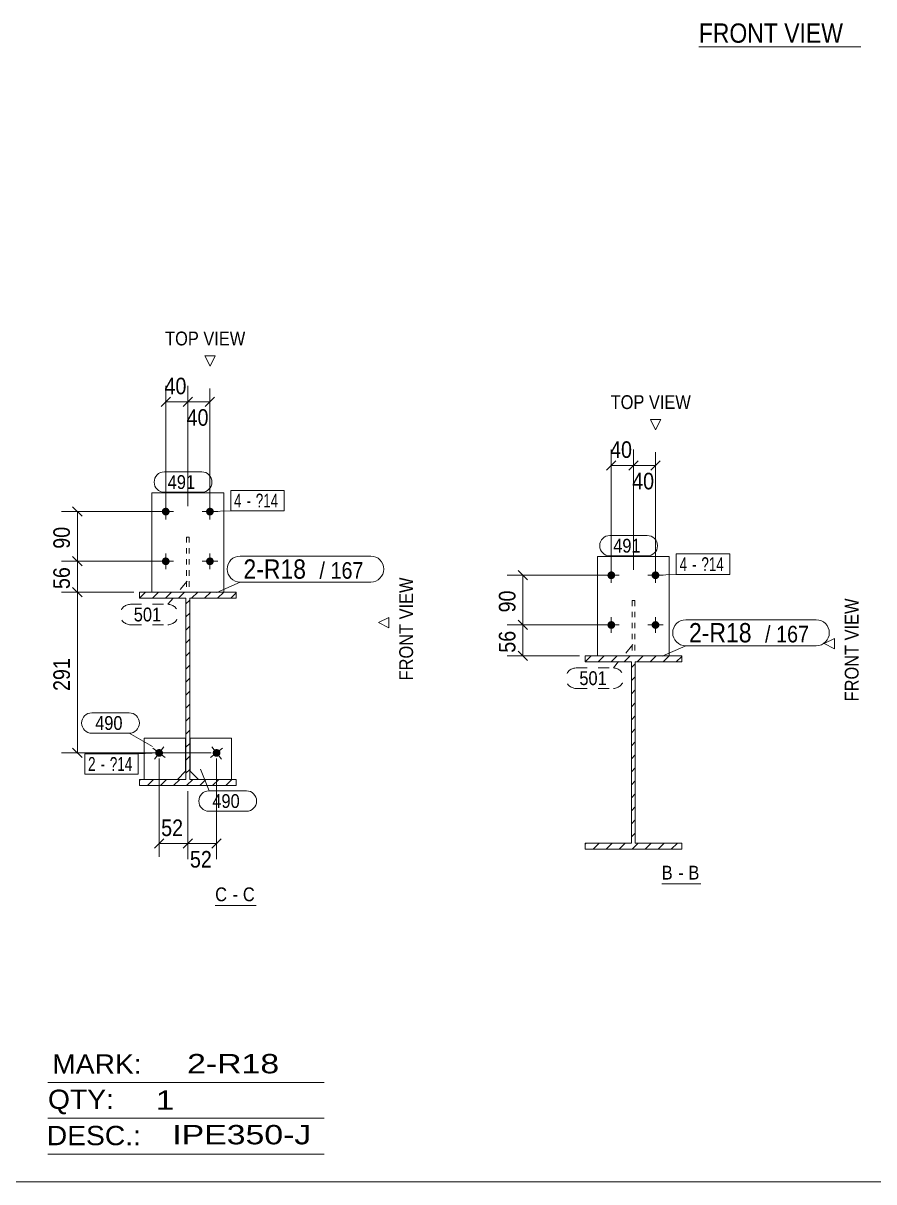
# Model space of a CAD drawing. Header units: millimetres. Extents: x 2 to 825, y 1 to 579.
# Drawn here: x 213 to 367, y 5 to 214.8 of the extents above; entities that cross this region are included whole.
import ezdxf

# ---------------------------------------------------------------- set-up
doc = ezdxf.new("R2010")
doc.units = ezdxf.units.MM
for name, pattern in [('XKITLINE00', [0]), ('XKITLINE01', [4, 1, -1, 1, -1]), ('XKITLINE02', [4, 2, -2])]:
    doc.linetypes.add(name, pattern=pattern)
for name, color, linetype, lineweight in [('Bolt', 3, 'Continuous', 0), ('BoltMark', 7, 'Continuous', 0), ('Dimensions', 7, 'Continuous', 0), ('DrawingSheet', 5, 'Continuous', 0), ('OtherObjectType', 7, 'Continuous', 0), ('Part', 2, 'Continuous', 0), ('PartMark', 7, 'Continuous', 0)]:
    doc.layers.add(name, color=color, linetype=linetype, lineweight=lineweight)
doc.styles.add('ARIAL', font='ARIAL.TTF')
doc.styles.add('ARIAL_NARROW', font='ARIALN.TTF')

# ---------------------------------------------------------------- blocks, each defined once
blk = doc.blocks.new('*A3')
at = {"layer": 'Part', "color": 7, "linetype": 'XKITLINE00', "lineweight": 0}
for p, q in [((314.71, 99.14), (315.81, 100.24)), ((314.71, 99.14), (314.71, 99.14)), ((317.07, 99.14), (318.17, 100.24)), ((319.43, 99.14), (320.53, 100.24)), ((321.78, 99.14), (322.88, 100.24)), ((323.11, 98.11), (323.81, 98.81)), ((324.14, 99.14), (325.24, 100.24)), ((326.5, 99.14), (327.6, 100.24)), ((328.86, 99.14), (329.96, 100.24)), ((331.21, 99.14), (332.21, 100.13)), ((323.11, 95.75), (323.81, 96.45)), ((323.11, 93.39), (323.81, 94.09)), ((323.11, 91.03), (323.81, 91.73)), ((323.11, 88.68), (323.81, 89.38)), ((323.11, 86.32), (323.81, 87.02)), ((323.11, 83.96), (323.81, 84.66)), ((323.11, 81.61), (323.81, 82.31)), ((323.11, 79.25), (323.81, 79.95)), ((323.11, 76.89), (323.81, 77.59)), ((323.11, 74.53), (323.81, 75.23)), ((323.11, 72.18), (323.81, 72.88)), ((323.11, 69.82), (323.81, 70.52)), ((323.11, 67.46), (323.81, 68.16)), ((314.71, 66.14), (314.91, 66.34)), ((316.17, 65.24), (317.27, 66.34)), ((318.53, 65.24), (319.63, 66.34)), ((320.89, 65.24), (321.99, 66.34)), ((323.24, 65.24), (324.34, 66.34)), ((325.6, 65.24), (326.7, 66.34)), ((327.96, 65.24), (329.06, 66.34)), ((330.32, 65.24), (331.42, 66.34))]:
    blk.add_line(p, q, dxfattribs=at)
blk = doc.blocks.new('*A4')
at = {"layer": 'Part', "color": 7, "linetype": 'XKITLINE00', "lineweight": 0}
for p, q in [((234.07, 110.66), (235.17, 111.76)), ((236.42, 110.66), (237.52, 111.76)), ((238.78, 110.66), (239.88, 111.76)), ((241.14, 110.66), (242.24, 111.76)), ((243.5, 110.66), (244.6, 111.76)), ((245.85, 110.66), (246.95, 111.76)), ((248.21, 110.66), (249.31, 111.76)), ((250.57, 110.66), (251.57, 111.66)), ((234.07, 110.66), (234.07, 110.66)), ((242.47, 109.64), (243.17, 110.34)), ((242.47, 107.28), (243.17, 107.98)), ((242.47, 104.92), (243.17, 105.62)), ((242.47, 102.56), (243.17, 103.26)), ((242.47, 100.21), (243.17, 100.91)), ((242.47, 97.85), (243.17, 98.55)), ((242.47, 95.49), (243.17, 96.19)), ((242.47, 93.13), (243.17, 93.83)), ((242.47, 90.78), (243.17, 91.48)), ((242.47, 88.42), (243.17, 89.12)), ((242.47, 86.06), (243.17, 86.76)), ((242.47, 83.7), (243.17, 84.4)), ((242.47, 81.35), (243.17, 82.05)), ((234.07, 77.66), (234.27, 77.86)), ((235.53, 76.76), (236.63, 77.86)), ((237.88, 76.76), (238.98, 77.86)), ((240.24, 76.76), (241.34, 77.86)), ((242.47, 78.99), (243.17, 79.69)), ((242.6, 76.76), (243.7, 77.86)), ((244.96, 76.76), (246.06, 77.86)), ((247.31, 76.76), (248.41, 77.86)), ((249.67, 76.76), (250.77, 77.86))]:
    blk.add_line(p, q, dxfattribs=at)
blk = doc.blocks.new('*A110')
at = {"layer": 'Bolt'}
for points in [[(320.16, 114.8), (320.16, 114.77), (320.15, 114.73), (320.15, 114.7), (320.14, 114.67), (320.13, 114.63), (320.12, 114.6), (320.11, 114.57), (320.09, 114.54), (320.08, 114.51), (320.06, 114.48), (320.04, 114.45), (320.02, 114.42), (320, 114.39), (319.98, 114.37), (319.96, 114.34), (319.93, 114.32), (319.91, 114.29), (319.88, 114.27), (319.85, 114.25), (319.82, 114.24), (319.79, 114.22), (319.76, 114.2), (319.73, 114.19), (319.7, 114.18), (319.67, 114.17), (319.63, 114.16), (319.6, 114.15), (319.56, 114.14), (319.53, 114.14), (319.5, 114.14), (319.46, 114.14), (319.43, 114.14), (319.39, 114.14), (319.36, 114.14), (319.33, 114.15), (319.29, 114.16), (319.26, 114.17), (319.23, 114.18), (319.19, 114.19), (319.16, 114.2), (319.13, 114.22), (319.1, 114.24), (319.07, 114.25), (319.05, 114.27), (319.02, 114.29), (318.99, 114.32), (318.97, 114.34), (318.94, 114.37), (318.92, 114.39), (318.9, 114.42), (318.88, 114.45), (318.86, 114.48), (318.84, 114.51), (318.83, 114.54), (318.82, 114.57), (318.8, 114.6), (318.79, 114.63), (318.78, 114.67), (318.78, 114.7), (318.77, 114.73), (318.77, 114.77), (318.76, 114.8), (318.76, 114.84), (318.76, 114.87), (318.77, 114.9), (318.77, 114.94), (318.78, 114.97), (318.78, 115.01), (318.79, 115.04), (318.8, 115.07), (318.82, 115.1), (318.83, 115.14), (318.84, 115.17), (318.86, 115.2), (318.88, 115.22), (318.9, 115.25), (318.92, 115.28), (318.94, 115.31), (318.97, 115.33), (318.99, 115.35), (319.02, 115.38), (319.05, 115.4), (319.07, 115.42), (319.1, 115.44), (319.13, 115.45), (319.16, 115.47), (319.19, 115.48), (319.23, 115.5), (319.26, 115.51), (319.29, 115.52), (319.33, 115.52), (319.36, 115.53), (319.39, 115.53), (319.43, 115.54), (319.46, 115.54), (319.5, 115.54), (319.53, 115.53), (319.56, 115.53), (319.6, 115.52), (319.63, 115.52), (319.67, 115.51), (319.7, 115.5), (319.73, 115.48), (319.76, 115.47), (319.79, 115.45), (319.82, 115.44), (319.85, 115.42), (319.88, 115.4), (319.91, 115.38), (319.93, 115.35), (319.96, 115.33), (319.98, 115.31), (320, 115.28), (320.02, 115.25), (320.04, 115.22), (320.06, 115.2), (320.08, 115.17), (320.09, 115.14), (320.11, 115.1), (320.12, 115.07), (320.13, 115.04), (320.14, 115.01), (320.15, 114.97), (320.15, 114.94), (320.16, 114.9), (320.16, 114.87), (320.16, 114.84)], [(328.16, 114.8), (328.16, 114.77), (328.15, 114.73), (328.15, 114.7), (328.14, 114.67), (328.13, 114.63), (328.12, 114.6), (328.11, 114.57), (328.09, 114.54), (328.08, 114.51), (328.06, 114.48), (328.04, 114.45), (328.02, 114.42), (328, 114.39), (327.98, 114.37), (327.96, 114.34), (327.93, 114.32), (327.91, 114.29), (327.88, 114.27), (327.85, 114.25), (327.82, 114.24), (327.79, 114.22), (327.76, 114.2), (327.73, 114.19), (327.7, 114.18), (327.67, 114.17), (327.63, 114.16), (327.6, 114.15), (327.56, 114.14), (327.53, 114.14), (327.5, 114.14), (327.46, 114.14), (327.43, 114.14), (327.39, 114.14), (327.36, 114.14), (327.33, 114.15), (327.29, 114.16), (327.26, 114.17), (327.23, 114.18), (327.19, 114.19), (327.16, 114.2), (327.13, 114.22), (327.1, 114.24), (327.07, 114.25), (327.05, 114.27), (327.02, 114.29), (326.99, 114.32), (326.97, 114.34), (326.94, 114.37), (326.92, 114.39), (326.9, 114.42), (326.88, 114.45), (326.86, 114.48), (326.84, 114.51), (326.83, 114.54), (326.82, 114.57), (326.8, 114.6), (326.79, 114.63), (326.78, 114.67), (326.78, 114.7), (326.77, 114.73), (326.77, 114.77), (326.76, 114.8), (326.76, 114.84), (326.76, 114.87), (326.77, 114.9), (326.77, 114.94), (326.78, 114.97), (326.78, 115.01), (326.79, 115.04), (326.8, 115.07), (326.82, 115.1), (326.83, 115.14), (326.84, 115.17), (326.86, 115.2), (326.88, 115.22), (326.9, 115.25), (326.92, 115.28), (326.94, 115.31), (326.97, 115.33), (326.99, 115.35), (327.02, 115.38), (327.05, 115.4), (327.07, 115.42), (327.1, 115.44), (327.13, 115.45), (327.16, 115.47), (327.19, 115.48), (327.23, 115.5), (327.26, 115.51), (327.29, 115.52), (327.33, 115.52), (327.36, 115.53), (327.39, 115.53), (327.43, 115.54), (327.46, 115.54), (327.5, 115.54), (327.53, 115.53), (327.56, 115.53), (327.6, 115.52), (327.63, 115.52), (327.67, 115.51), (327.7, 115.5), (327.73, 115.48), (327.76, 115.47), (327.79, 115.45), (327.82, 115.44), (327.85, 115.42), (327.88, 115.4), (327.91, 115.38), (327.93, 115.35), (327.96, 115.33), (327.98, 115.31), (328, 115.28), (328.02, 115.25), (328.04, 115.22), (328.06, 115.2), (328.08, 115.17), (328.09, 115.14), (328.11, 115.1), (328.12, 115.07), (328.13, 115.04), (328.14, 115.01), (328.15, 114.97), (328.15, 114.94), (328.16, 114.9), (328.16, 114.87), (328.16, 114.84)], [(320.16, 105.8), (320.16, 105.77), (320.15, 105.73), (320.15, 105.7), (320.14, 105.67), (320.13, 105.63), (320.12, 105.6), (320.11, 105.57), (320.09, 105.54), (320.08, 105.51), (320.06, 105.48), (320.04, 105.45), (320.02, 105.42), (320, 105.39), (319.98, 105.37), (319.96, 105.34), (319.93, 105.32), (319.91, 105.29), (319.88, 105.27), (319.85, 105.25), (319.82, 105.24), (319.79, 105.22), (319.76, 105.2), (319.73, 105.19), (319.7, 105.18), (319.67, 105.17), (319.63, 105.16), (319.6, 105.15), (319.56, 105.14), (319.53, 105.14), (319.5, 105.14), (319.46, 105.14), (319.43, 105.14), (319.39, 105.14), (319.36, 105.14), (319.33, 105.15), (319.29, 105.16), (319.26, 105.17), (319.23, 105.18), (319.19, 105.19), (319.16, 105.2), (319.13, 105.22), (319.1, 105.24), (319.07, 105.25), (319.05, 105.27), (319.02, 105.29), (318.99, 105.32), (318.97, 105.34), (318.94, 105.37), (318.92, 105.39), (318.9, 105.42), (318.88, 105.45), (318.86, 105.48), (318.84, 105.51), (318.83, 105.54), (318.82, 105.57), (318.8, 105.6), (318.79, 105.63), (318.78, 105.67), (318.78, 105.7), (318.77, 105.73), (318.77, 105.77), (318.76, 105.8), (318.76, 105.84), (318.76, 105.87), (318.77, 105.9), (318.77, 105.94), (318.78, 105.97), (318.78, 106.01), (318.79, 106.04), (318.8, 106.07), (318.82, 106.1), (318.83, 106.14), (318.84, 106.17), (318.86, 106.2), (318.88, 106.22), (318.9, 106.25), (318.92, 106.28), (318.94, 106.31), (318.97, 106.33), (318.99, 106.35), (319.02, 106.38), (319.05, 106.4), (319.07, 106.42), (319.1, 106.44), (319.13, 106.45), (319.16, 106.47), (319.19, 106.48), (319.23, 106.5), (319.26, 106.51), (319.29, 106.52), (319.33, 106.52), (319.36, 106.53), (319.39, 106.53), (319.43, 106.54), (319.46, 106.54), (319.5, 106.54), (319.53, 106.53), (319.56, 106.53), (319.6, 106.52), (319.63, 106.52), (319.67, 106.51), (319.7, 106.5), (319.73, 106.48), (319.76, 106.47), (319.79, 106.45), (319.82, 106.44), (319.85, 106.42), (319.88, 106.4), (319.91, 106.38), (319.93, 106.35), (319.96, 106.33), (319.98, 106.31), (320, 106.28), (320.02, 106.25), (320.04, 106.22), (320.06, 106.2), (320.08, 106.17), (320.09, 106.14), (320.11, 106.1), (320.12, 106.07), (320.13, 106.04), (320.14, 106.01), (320.15, 105.97), (320.15, 105.94), (320.16, 105.9), (320.16, 105.87), (320.16, 105.84)], [(328.16, 105.8), (328.16, 105.77), (328.15, 105.73), (328.15, 105.7), (328.14, 105.67), (328.13, 105.63), (328.12, 105.6), (328.11, 105.57), (328.09, 105.54), (328.08, 105.51), (328.06, 105.48), (328.04, 105.45), (328.02, 105.42), (328, 105.39), (327.98, 105.37), (327.96, 105.34), (327.93, 105.32), (327.91, 105.29), (327.88, 105.27), (327.85, 105.25), (327.82, 105.24), (327.79, 105.22), (327.76, 105.2), (327.73, 105.19), (327.7, 105.18), (327.67, 105.17), (327.63, 105.16), (327.6, 105.15), (327.56, 105.14), (327.53, 105.14), (327.5, 105.14), (327.46, 105.14), (327.43, 105.14), (327.39, 105.14), (327.36, 105.14), (327.33, 105.15), (327.29, 105.16), (327.26, 105.17), (327.23, 105.18), (327.19, 105.19), (327.16, 105.2), (327.13, 105.22), (327.1, 105.24), (327.07, 105.25), (327.05, 105.27), (327.02, 105.29), (326.99, 105.32), (326.97, 105.34), (326.94, 105.37), (326.92, 105.39), (326.9, 105.42), (326.88, 105.45), (326.86, 105.48), (326.84, 105.51), (326.83, 105.54), (326.82, 105.57), (326.8, 105.6), (326.79, 105.63), (326.78, 105.67), (326.78, 105.7), (326.77, 105.73), (326.77, 105.77), (326.76, 105.8), (326.76, 105.84), (326.76, 105.87), (326.77, 105.9), (326.77, 105.94), (326.78, 105.97), (326.78, 106.01), (326.79, 106.04), (326.8, 106.07), (326.82, 106.1), (326.83, 106.14), (326.84, 106.17), (326.86, 106.2), (326.88, 106.22), (326.9, 106.25), (326.92, 106.28), (326.94, 106.31), (326.97, 106.33), (326.99, 106.35), (327.02, 106.38), (327.05, 106.4), (327.07, 106.42), (327.1, 106.44), (327.13, 106.45), (327.16, 106.47), (327.19, 106.48), (327.23, 106.5), (327.26, 106.51), (327.29, 106.52), (327.33, 106.52), (327.36, 106.53), (327.39, 106.53), (327.43, 106.54), (327.46, 106.54), (327.5, 106.54), (327.53, 106.53), (327.56, 106.53), (327.6, 106.52), (327.63, 106.52), (327.67, 106.51), (327.7, 106.5), (327.73, 106.48), (327.76, 106.47), (327.79, 106.45), (327.82, 106.44), (327.85, 106.42), (327.88, 106.4), (327.91, 106.38), (327.93, 106.35), (327.96, 106.33), (327.98, 106.31), (328, 106.28), (328.02, 106.25), (328.04, 106.22), (328.06, 106.2), (328.08, 106.17), (328.09, 106.14), (328.11, 106.1), (328.12, 106.07), (328.13, 106.04), (328.14, 106.01), (328.15, 105.97), (328.15, 105.94), (328.16, 105.9), (328.16, 105.87), (328.16, 105.84)]]:
    blk.add_hatch(color=3, dxfattribs=at).paths.add_polyline_path(points, flags=17)
at = {"layer": 'Bolt', "color": 3, "linetype": 'XKITLINE00', "lineweight": 0}
for p, q in [((319.46, 116.24), (319.46, 113.44)), ((327.46, 116.24), (327.46, 113.44)), ((320.86, 114.84), (318.06, 114.84)), ((328.86, 114.84), (326.06, 114.84)), ((319.46, 107.24), (319.46, 104.44)), ((327.46, 107.24), (327.46, 104.44)), ((320.86, 105.84), (318.06, 105.84)), ((328.86, 105.84), (326.06, 105.84))]:
    blk.add_line(p, q, dxfattribs=at)
blk = doc.blocks.new('*A111')
at = {"layer": 'Part', "color": 2, "linetype": 'XKITLINE00', "lineweight": 0}
for p, q in [((314.71, 99.14), (314.71, 100.24)), ((314.71, 100.24), (332.21, 100.24)), ((323.11, 99.14), (314.71, 99.14)), ((323.11, 66.34), (323.11, 99.14)), ((332.21, 99.14), (323.81, 99.14)), ((323.81, 99.14), (323.81, 66.34)), ((332.21, 100.24), (332.21, 99.14)), ((314.71, 65.24), (314.71, 66.34)), ((314.71, 66.34), (323.11, 66.34)), ((332.21, 65.24), (314.71, 65.24)), ((323.81, 66.34), (332.21, 66.34)), ((332.21, 66.34), (332.21, 65.24))]:
    blk.add_line(p, q, dxfattribs=at)
blk = doc.blocks.new('*A112')
at = {"layer": 'Part', "color": 2, "linetype": 'XKITLINE00', "lineweight": 0}
for p, q in [((316.96, 100.24), (316.96, 118.24)), ((316.96, 118.24), (329.96, 118.24)), ((329.96, 100.24), (329.96, 118.24))]:
    blk.add_line(p, q, dxfattribs=at)
at = {"layer": 'Part', "color": 7, "linetype": 'XKITLINE01', "lineweight": 0}
blk.add_line((316.96, 100.24), (329.96, 100.24), dxfattribs=at)
blk = doc.blocks.new('*A113')
at = {"layer": 'Part', "color": 7, "linetype": 'XKITLINE01', "lineweight": 0}
for p, q in [((323.71, 110.24), (323.21, 110.24)), ((323.21, 110.24), (323.21, 100.24)), ((323.71, 110.24), (323.71, 100.24)), ((323.71, 100.24), (323.21, 100.24))]:
    blk.add_line(p, q, dxfattribs=at)
blk = doc.blocks.new('*A114')
at = {"layer": 'Bolt'}
for points in [[(239.52, 126.33), (239.51, 126.3), (239.51, 126.26), (239.5, 126.23), (239.5, 126.19), (239.49, 126.16), (239.48, 126.13), (239.46, 126.1), (239.45, 126.07), (239.43, 126.03), (239.42, 126), (239.4, 125.98), (239.38, 125.95), (239.36, 125.92), (239.34, 125.89), (239.31, 125.87), (239.29, 125.85), (239.26, 125.82), (239.23, 125.8), (239.21, 125.78), (239.18, 125.76), (239.15, 125.75), (239.12, 125.73), (239.08, 125.72), (239.05, 125.71), (239.02, 125.69), (238.99, 125.69), (238.95, 125.68), (238.92, 125.67), (238.89, 125.67), (238.85, 125.67), (238.82, 125.66), (238.78, 125.67), (238.75, 125.67), (238.71, 125.67), (238.68, 125.68), (238.65, 125.69), (238.61, 125.69), (238.58, 125.71), (238.55, 125.72), (238.52, 125.73), (238.49, 125.75), (238.46, 125.76), (238.43, 125.78), (238.4, 125.8), (238.37, 125.82), (238.35, 125.85), (238.32, 125.87), (238.3, 125.89), (238.28, 125.92), (238.25, 125.95), (238.23, 125.98), (238.22, 126), (238.2, 126.03), (238.18, 126.07), (238.17, 126.1), (238.16, 126.13), (238.15, 126.16), (238.14, 126.19), (238.13, 126.23), (238.12, 126.26), (238.12, 126.3), (238.12, 126.33), (238.12, 126.36), (238.12, 126.4), (238.12, 126.43), (238.12, 126.47), (238.13, 126.5), (238.14, 126.53), (238.15, 126.57), (238.16, 126.6), (238.17, 126.63), (238.18, 126.66), (238.2, 126.69), (238.22, 126.72), (238.23, 126.75), (238.25, 126.78), (238.28, 126.81), (238.3, 126.83), (238.32, 126.86), (238.35, 126.88), (238.37, 126.91), (238.4, 126.93), (238.43, 126.95), (238.46, 126.97), (238.49, 126.98), (238.52, 127), (238.55, 127.01), (238.58, 127.02), (238.61, 127.03), (238.65, 127.04), (238.68, 127.05), (238.71, 127.06), (238.75, 127.06), (238.78, 127.06), (238.82, 127.06), (238.85, 127.06), (238.89, 127.06), (238.92, 127.06), (238.95, 127.05), (238.99, 127.04), (239.02, 127.03), (239.05, 127.02), (239.08, 127.01), (239.12, 127), (239.15, 126.98), (239.18, 126.97), (239.21, 126.95), (239.23, 126.93), (239.26, 126.91), (239.29, 126.88), (239.31, 126.86), (239.34, 126.83), (239.36, 126.81), (239.38, 126.78), (239.4, 126.75), (239.42, 126.72), (239.43, 126.69), (239.45, 126.66), (239.46, 126.63), (239.48, 126.6), (239.49, 126.57), (239.5, 126.53), (239.5, 126.5), (239.51, 126.47), (239.51, 126.43), (239.52, 126.4), (239.52, 126.36)], [(247.52, 126.33), (247.51, 126.3), (247.51, 126.26), (247.5, 126.23), (247.5, 126.19), (247.49, 126.16), (247.48, 126.13), (247.46, 126.1), (247.45, 126.07), (247.43, 126.03), (247.42, 126), (247.4, 125.98), (247.38, 125.95), (247.36, 125.92), (247.34, 125.89), (247.31, 125.87), (247.29, 125.85), (247.26, 125.82), (247.23, 125.8), (247.21, 125.78), (247.18, 125.76), (247.15, 125.75), (247.12, 125.73), (247.08, 125.72), (247.05, 125.71), (247.02, 125.69), (246.99, 125.69), (246.95, 125.68), (246.92, 125.67), (246.89, 125.67), (246.85, 125.67), (246.82, 125.66), (246.78, 125.67), (246.75, 125.67), (246.71, 125.67), (246.68, 125.68), (246.65, 125.69), (246.61, 125.69), (246.58, 125.71), (246.55, 125.72), (246.52, 125.73), (246.49, 125.75), (246.46, 125.76), (246.43, 125.78), (246.4, 125.8), (246.37, 125.82), (246.35, 125.85), (246.32, 125.87), (246.3, 125.89), (246.28, 125.92), (246.25, 125.95), (246.23, 125.98), (246.22, 126), (246.2, 126.03), (246.18, 126.07), (246.17, 126.1), (246.16, 126.13), (246.15, 126.16), (246.14, 126.19), (246.13, 126.23), (246.12, 126.26), (246.12, 126.3), (246.12, 126.33), (246.12, 126.36), (246.12, 126.4), (246.12, 126.43), (246.12, 126.47), (246.13, 126.5), (246.14, 126.53), (246.15, 126.57), (246.16, 126.6), (246.17, 126.63), (246.18, 126.66), (246.2, 126.69), (246.22, 126.72), (246.23, 126.75), (246.25, 126.78), (246.28, 126.81), (246.3, 126.83), (246.32, 126.86), (246.35, 126.88), (246.37, 126.91), (246.4, 126.93), (246.43, 126.95), (246.46, 126.97), (246.49, 126.98), (246.52, 127), (246.55, 127.01), (246.58, 127.02), (246.61, 127.03), (246.65, 127.04), (246.68, 127.05), (246.71, 127.06), (246.75, 127.06), (246.78, 127.06), (246.82, 127.06), (246.85, 127.06), (246.89, 127.06), (246.92, 127.06), (246.95, 127.05), (246.99, 127.04), (247.02, 127.03), (247.05, 127.02), (247.08, 127.01), (247.12, 127), (247.15, 126.98), (247.18, 126.97), (247.21, 126.95), (247.23, 126.93), (247.26, 126.91), (247.29, 126.88), (247.31, 126.86), (247.34, 126.83), (247.36, 126.81), (247.38, 126.78), (247.4, 126.75), (247.42, 126.72), (247.43, 126.69), (247.45, 126.66), (247.46, 126.63), (247.48, 126.6), (247.49, 126.57), (247.5, 126.53), (247.5, 126.5), (247.51, 126.47), (247.51, 126.43), (247.52, 126.4), (247.52, 126.36)], [(239.52, 117.33), (239.51, 117.3), (239.51, 117.26), (239.5, 117.23), (239.5, 117.19), (239.49, 117.16), (239.48, 117.13), (239.46, 117.1), (239.45, 117.07), (239.43, 117.03), (239.42, 117), (239.4, 116.98), (239.38, 116.95), (239.36, 116.92), (239.34, 116.89), (239.31, 116.87), (239.29, 116.85), (239.26, 116.82), (239.23, 116.8), (239.21, 116.78), (239.18, 116.76), (239.15, 116.75), (239.12, 116.73), (239.08, 116.72), (239.05, 116.71), (239.02, 116.69), (238.99, 116.69), (238.95, 116.68), (238.92, 116.67), (238.89, 116.67), (238.85, 116.67), (238.82, 116.66), (238.78, 116.67), (238.75, 116.67), (238.71, 116.67), (238.68, 116.68), (238.65, 116.69), (238.61, 116.69), (238.58, 116.71), (238.55, 116.72), (238.52, 116.73), (238.49, 116.75), (238.46, 116.76), (238.43, 116.78), (238.4, 116.8), (238.37, 116.82), (238.35, 116.85), (238.32, 116.87), (238.3, 116.89), (238.28, 116.92), (238.25, 116.95), (238.23, 116.98), (238.22, 117), (238.2, 117.03), (238.18, 117.07), (238.17, 117.1), (238.16, 117.13), (238.15, 117.16), (238.14, 117.19), (238.13, 117.23), (238.12, 117.26), (238.12, 117.3), (238.12, 117.33), (238.12, 117.36), (238.12, 117.4), (238.12, 117.43), (238.12, 117.47), (238.13, 117.5), (238.14, 117.53), (238.15, 117.57), (238.16, 117.6), (238.17, 117.63), (238.18, 117.66), (238.2, 117.69), (238.22, 117.72), (238.23, 117.75), (238.25, 117.78), (238.28, 117.81), (238.3, 117.83), (238.32, 117.86), (238.35, 117.88), (238.37, 117.91), (238.4, 117.93), (238.43, 117.95), (238.46, 117.97), (238.49, 117.98), (238.52, 118), (238.55, 118.01), (238.58, 118.02), (238.61, 118.03), (238.65, 118.04), (238.68, 118.05), (238.71, 118.06), (238.75, 118.06), (238.78, 118.06), (238.82, 118.06), (238.85, 118.06), (238.89, 118.06), (238.92, 118.06), (238.95, 118.05), (238.99, 118.04), (239.02, 118.03), (239.05, 118.02), (239.08, 118.01), (239.12, 118), (239.15, 117.98), (239.18, 117.97), (239.21, 117.95), (239.23, 117.93), (239.26, 117.91), (239.29, 117.88), (239.31, 117.86), (239.34, 117.83), (239.36, 117.81), (239.38, 117.78), (239.4, 117.75), (239.42, 117.72), (239.43, 117.69), (239.45, 117.66), (239.46, 117.63), (239.48, 117.6), (239.49, 117.57), (239.5, 117.53), (239.5, 117.5), (239.51, 117.47), (239.51, 117.43), (239.52, 117.4), (239.52, 117.36)], [(247.52, 117.33), (247.51, 117.3), (247.51, 117.26), (247.5, 117.23), (247.5, 117.19), (247.49, 117.16), (247.48, 117.13), (247.46, 117.1), (247.45, 117.07), (247.43, 117.03), (247.42, 117), (247.4, 116.98), (247.38, 116.95), (247.36, 116.92), (247.34, 116.89), (247.31, 116.87), (247.29, 116.85), (247.26, 116.82), (247.23, 116.8), (247.21, 116.78), (247.18, 116.76), (247.15, 116.75), (247.12, 116.73), (247.08, 116.72), (247.05, 116.71), (247.02, 116.69), (246.99, 116.69), (246.95, 116.68), (246.92, 116.67), (246.89, 116.67), (246.85, 116.67), (246.82, 116.66), (246.78, 116.67), (246.75, 116.67), (246.71, 116.67), (246.68, 116.68), (246.65, 116.69), (246.61, 116.69), (246.58, 116.71), (246.55, 116.72), (246.52, 116.73), (246.49, 116.75), (246.46, 116.76), (246.43, 116.78), (246.4, 116.8), (246.37, 116.82), (246.35, 116.85), (246.32, 116.87), (246.3, 116.89), (246.28, 116.92), (246.25, 116.95), (246.23, 116.98), (246.22, 117), (246.2, 117.03), (246.18, 117.07), (246.17, 117.1), (246.16, 117.13), (246.15, 117.16), (246.14, 117.19), (246.13, 117.23), (246.12, 117.26), (246.12, 117.3), (246.12, 117.33), (246.12, 117.36), (246.12, 117.4), (246.12, 117.43), (246.12, 117.47), (246.13, 117.5), (246.14, 117.53), (246.15, 117.57), (246.16, 117.6), (246.17, 117.63), (246.18, 117.66), (246.2, 117.69), (246.22, 117.72), (246.23, 117.75), (246.25, 117.78), (246.28, 117.81), (246.3, 117.83), (246.32, 117.86), (246.35, 117.88), (246.37, 117.91), (246.4, 117.93), (246.43, 117.95), (246.46, 117.97), (246.49, 117.98), (246.52, 118), (246.55, 118.01), (246.58, 118.02), (246.61, 118.03), (246.65, 118.04), (246.68, 118.05), (246.71, 118.06), (246.75, 118.06), (246.78, 118.06), (246.82, 118.06), (246.85, 118.06), (246.89, 118.06), (246.92, 118.06), (246.95, 118.05), (246.99, 118.04), (247.02, 118.03), (247.05, 118.02), (247.08, 118.01), (247.12, 118), (247.15, 117.98), (247.18, 117.97), (247.21, 117.95), (247.23, 117.93), (247.26, 117.91), (247.29, 117.88), (247.31, 117.86), (247.34, 117.83), (247.36, 117.81), (247.38, 117.78), (247.4, 117.75), (247.42, 117.72), (247.43, 117.69), (247.45, 117.66), (247.46, 117.63), (247.48, 117.6), (247.49, 117.57), (247.5, 117.53), (247.5, 117.5), (247.51, 117.47), (247.51, 117.43), (247.52, 117.4), (247.52, 117.36)]]:
    blk.add_hatch(color=3, dxfattribs=at).paths.add_polyline_path(points, flags=17)
at = {"layer": 'Bolt', "color": 3, "linetype": 'XKITLINE00', "lineweight": 0}
for p, q in [((240.22, 126.36), (237.42, 126.36)), ((238.82, 127.76), (238.82, 124.96)), ((248.22, 126.36), (245.42, 126.36)), ((246.82, 127.76), (246.82, 124.96)), ((238.82, 118.76), (238.82, 115.96)), ((246.82, 118.76), (246.82, 115.96)), ((240.22, 117.36), (237.42, 117.36)), ((248.22, 117.36), (245.42, 117.36))]:
    blk.add_line(p, q, dxfattribs=at)
blk = doc.blocks.new('*A115')
at = {"layer": 'Bolt'}
blk.add_hatch(color=3, dxfattribs=at).paths.add_polyline_path([(237.16, 82.13), (237.13, 82.16), (237.11, 82.18), (237.09, 82.21), (237.07, 82.23), (237.05, 82.26), (237.03, 82.29), (237.01, 82.32), (236.99, 82.35), (236.98, 82.38), (236.96, 82.41), (236.95, 82.44), (236.94, 82.48), (236.93, 82.51), (236.93, 82.54), (236.92, 82.58), (236.92, 82.61), (236.92, 82.65), (236.92, 82.68), (236.92, 82.71), (236.92, 82.75), (236.93, 82.78), (236.93, 82.82), (236.94, 82.85), (236.95, 82.88), (236.96, 82.92), (236.98, 82.95), (236.99, 82.98), (237.01, 83.01), (237.02, 83.04), (237.04, 83.07), (237.06, 83.09), (237.09, 83.12), (237.11, 83.15), (237.13, 83.17), (237.16, 83.19), (237.19, 83.22), (237.21, 83.24), (237.24, 83.26), (237.27, 83.27), (237.3, 83.29), (237.33, 83.3), (237.36, 83.32), (237.4, 83.33), (237.43, 83.34), (237.46, 83.35), (237.5, 83.35), (237.53, 83.36), (237.56, 83.36), (237.6, 83.36), (237.63, 83.36), (237.67, 83.36), (237.7, 83.36), (237.74, 83.35), (237.77, 83.35), (237.8, 83.34), (237.84, 83.33), (237.87, 83.32), (237.9, 83.31), (237.93, 83.29), (237.96, 83.27), (237.99, 83.26), (238.02, 83.24), (238.05, 83.22), (238.07, 83.2), (238.1, 83.17), (238.12, 83.15), (238.15, 83.12), (238.17, 83.1), (238.19, 83.07), (238.21, 83.04), (238.23, 83.01), (238.24, 82.98), (238.26, 82.95), (238.27, 82.92), (238.28, 82.89), (238.29, 82.85), (238.3, 82.82), (238.31, 82.79), (238.31, 82.75), (238.31, 82.72), (238.32, 82.68), (238.32, 82.65), (238.31, 82.61), (238.31, 82.58), (238.31, 82.55), (238.3, 82.51), (238.29, 82.48), (238.28, 82.45), (238.27, 82.41), (238.26, 82.38), (238.24, 82.35), (238.23, 82.32), (238.21, 82.29), (238.19, 82.26), (238.17, 82.23), (238.15, 82.21), (238.12, 82.18), (238.1, 82.16), (238.07, 82.14), (238.05, 82.11), (238.02, 82.09), (237.99, 82.07), (237.96, 82.06), (237.93, 82.04), (237.9, 82.03), (237.87, 82.01), (237.84, 82), (237.8, 81.99), (237.77, 81.98), (237.74, 81.98), (237.7, 81.97), (237.67, 81.97), (237.64, 81.96), (237.6, 81.96), (237.57, 81.97), (237.53, 81.97), (237.5, 81.97), (237.46, 81.98), (237.43, 81.99), (237.4, 82), (237.37, 82.01), (237.33, 82.02), (237.3, 82.04), (237.27, 82.05), (237.24, 82.07), (237.21, 82.09), (237.19, 82.11)], flags=17)
at = {"layer": 'Bolt', "color": 3, "linetype": 'XKITLINE00', "lineweight": 0}
for p, q in [((238.72, 81.81), (236.51, 83.52)), ((236.76, 81.56), (238.48, 83.77))]:
    blk.add_line(p, q, dxfattribs=at)
blk = doc.blocks.new('*A116')
at = {"layer": 'Bolt'}
blk.add_hatch(color=3, dxfattribs=at).paths.add_polyline_path([(247.61, 83.24), (247.64, 83.26), (247.67, 83.27), (247.7, 83.29), (247.73, 83.31), (247.77, 83.32), (247.8, 83.33), (247.83, 83.34), (247.86, 83.35), (247.9, 83.35), (247.93, 83.36), (247.97, 83.36), (248, 83.36), (248.04, 83.36), (248.07, 83.36), (248.1, 83.36), (248.14, 83.35), (248.17, 83.35), (248.2, 83.34), (248.24, 83.33), (248.27, 83.32), (248.3, 83.3), (248.33, 83.29), (248.36, 83.27), (248.39, 83.26), (248.42, 83.24), (248.45, 83.22), (248.47, 83.19), (248.5, 83.17), (248.52, 83.15), (248.55, 83.12), (248.57, 83.09), (248.59, 83.07), (248.61, 83.04), (248.63, 83.01), (248.64, 82.98), (248.66, 82.95), (248.67, 82.92), (248.68, 82.88), (248.69, 82.85), (248.7, 82.82), (248.71, 82.78), (248.71, 82.75), (248.71, 82.71), (248.72, 82.68), (248.72, 82.65), (248.71, 82.61), (248.71, 82.58), (248.71, 82.54), (248.7, 82.51), (248.69, 82.48), (248.68, 82.44), (248.67, 82.41), (248.66, 82.38), (248.64, 82.35), (248.63, 82.32), (248.61, 82.29), (248.59, 82.26), (248.57, 82.23), (248.55, 82.21), (248.52, 82.18), (248.5, 82.16), (248.47, 82.13), (248.45, 82.11), (248.42, 82.09), (248.39, 82.07), (248.36, 82.05), (248.33, 82.04), (248.3, 82.02), (248.27, 82.01), (248.24, 82), (248.2, 81.99), (248.17, 81.98), (248.14, 81.97), (248.1, 81.97), (248.07, 81.97), (248.03, 81.96), (248, 81.96), (247.96, 81.97), (247.93, 81.97), (247.9, 81.98), (247.86, 81.98), (247.83, 81.99), (247.8, 82), (247.76, 82.01), (247.73, 82.03), (247.7, 82.04), (247.67, 82.06), (247.64, 82.07), (247.61, 82.09), (247.59, 82.11), (247.56, 82.14), (247.53, 82.16), (247.51, 82.18), (247.49, 82.21), (247.46, 82.23), (247.44, 82.26), (247.42, 82.29), (247.41, 82.32), (247.39, 82.35), (247.38, 82.38), (247.36, 82.41), (247.35, 82.45), (247.34, 82.48), (247.33, 82.51), (247.33, 82.55), (247.32, 82.58), (247.32, 82.61), (247.32, 82.65), (247.32, 82.68), (247.32, 82.72), (247.32, 82.75), (247.33, 82.79), (247.33, 82.82), (247.34, 82.85), (247.35, 82.89), (247.36, 82.92), (247.38, 82.95), (247.39, 82.98), (247.41, 83.01), (247.43, 83.04), (247.45, 83.07), (247.47, 83.1), (247.49, 83.12), (247.51, 83.15), (247.53, 83.17), (247.56, 83.2), (247.59, 83.22)], flags=17)
at = {"layer": 'Bolt', "color": 3, "linetype": 'XKITLINE00', "lineweight": 0}
for p, q in [((246.91, 81.81), (249.12, 83.52)), ((247.16, 83.77), (248.88, 81.56))]:
    blk.add_line(p, q, dxfattribs=at)
blk = doc.blocks.new('*A117')
at = {"layer": 'Part', "color": 2, "linetype": 'XKITLINE00', "lineweight": 0}
for p, q in [((234.07, 110.66), (234.07, 111.76)), ((234.07, 111.76), (251.57, 111.76)), ((251.57, 111.76), (251.57, 110.66)), ((242.47, 110.66), (234.07, 110.66)), ((242.47, 77.86), (242.47, 110.66)), ((251.57, 110.66), (243.17, 110.66)), ((243.17, 110.66), (243.17, 77.86)), ((234.07, 76.76), (234.07, 77.86)), ((234.07, 77.86), (242.47, 77.86)), ((243.17, 77.86), (251.57, 77.86)), ((251.57, 77.86), (251.57, 76.76)), ((251.57, 76.76), (234.07, 76.76))]:
    blk.add_line(p, q, dxfattribs=at)
blk = doc.blocks.new('*A118')
at = {"layer": 'Part', "color": 2, "linetype": 'XKITLINE00', "lineweight": 0}
for p, q in [((236.32, 111.76), (236.32, 129.76)), ((236.32, 129.76), (249.32, 129.76)), ((249.32, 111.76), (249.32, 129.76))]:
    blk.add_line(p, q, dxfattribs=at)
at = {"layer": 'Part', "color": 7, "linetype": 'XKITLINE01', "lineweight": 0}
blk.add_line((236.32, 111.76), (249.32, 111.76), dxfattribs=at)
blk = doc.blocks.new('*A119')
at = {"layer": 'Part', "color": 7, "linetype": 'XKITLINE01', "lineweight": 0}
for p, q in [((243.07, 121.76), (242.57, 121.76)), ((242.57, 121.76), (242.57, 111.76)), ((243.07, 121.76), (243.07, 111.76)), ((243.07, 111.76), (242.57, 111.76))]:
    blk.add_line(p, q, dxfattribs=at)
blk = doc.blocks.new('*A120')
at = {"layer": 'Part', "color": 2, "linetype": 'XKITLINE00', "lineweight": 0}
for p, q in [((242.42, 85.36), (234.92, 85.36)), ((234.92, 85.36), (234.92, 77.86)), ((242.42, 79.36), (242.42, 85.36)), ((240.92, 77.86), (242.42, 79.36))]:
    blk.add_line(p, q, dxfattribs=at)
at = {"layer": 'Part', "color": 7, "linetype": 'XKITLINE01', "lineweight": 0}
blk.add_line((234.92, 77.86), (240.92, 77.86), dxfattribs=at)
blk = doc.blocks.new('*A121')
at = {"layer": 'Part', "color": 2, "linetype": 'XKITLINE00', "lineweight": 0}
for p, q in [((243.22, 79.36), (243.22, 85.36)), ((243.22, 85.36), (250.72, 85.36)), ((250.72, 85.36), (250.72, 77.86)), ((244.72, 77.86), (243.22, 79.36))]:
    blk.add_line(p, q, dxfattribs=at)
at = {"layer": 'Part', "color": 7, "linetype": 'XKITLINE01', "lineweight": 0}
blk.add_line((250.72, 77.86), (244.72, 77.86), dxfattribs=at)
blk = doc.blocks.new('*A131')
at = {"layer": 'DrawingSheet', "color": 5, "linetype": 'XKITLINE00', "lineweight": 0}
blk.add_line((5, 5), (825, 5), dxfattribs=at)
blk = doc.blocks.new('*A135')
at = {"layer": 'OtherObjectType', "color": 6, "linetype": 'XKITLINE00', "lineweight": 0}
for p, q in [((217.5, 23), (267.5, 23)), ((217.5, 16.5), (267.5, 16.5)), ((217.5, 10), (267.5, 10))]:
    blk.add_line(p, q, dxfattribs=at)
at = {"layer": 'OtherObjectType', "color": 6, "style": 'ARIAL_NARROW'}
for s, width, p in [('MARK:', 1.275, (218.27, 24.58)), ('2-R18', 1.525501, (242.69, 24.65)), ('QTY:', 1.275, (217.5, 18.19)), ('1', 1.525501, (236.99, 18.05)), ('DESC.:', 1.275, (217.29, 11.63)), ('IPE350-J', 1.525501, (240, 11.79))]:
    blk.add_text(s, height=3.5, dxfattribs=dict(at, width=width)).set_placement(p)
blk = doc.blocks.new('*A145')
at = {"layer": 'OtherObjectType', "color": 7, "linetype": 'XKITLINE00', "lineweight": 0}
blk.add_line((335.3, 210.51), (364.6, 210.51), dxfattribs=at)
at = {"layer": 'OtherObjectType', "color": 7, "style": 'ARIAL', "width": 0.85}
blk.add_text('FRONT VIEW', height=3.5, dxfattribs=at).set_placement((335.3, 211.26))
blk = doc.blocks.new('*A239')
at = {"layer": 'Dimensions', "color": 7, "linetype": 'XKITLINE00', "lineweight": 0}
for p, q in [((318.46, 105.84), (300.61, 105.84)), ((302.61, 106.68), (304.31, 104.99)), ((303.46, 100.24), (303.46, 105.84)), ((302.61, 101.08), (304.31, 99.39)), ((313.71, 100.24), (300.61, 100.24))]:
    blk.add_line(p, q, dxfattribs=at)
at = {"layer": 'Dimensions', "color": 3}
for p in [(303.46, 105.84), (303.46, 100.24)]:
    blk.add_point(p, dxfattribs=at)
at = {"layer": 'Dimensions', "color": 3, "style": 'ARIAL', "width": 0.85}
blk.add_text('56', height=3, rotation=90.0002, dxfattribs=at).set_placement((302.11, 100.81))
blk = doc.blocks.new('*A240')
at = {"layer": 'Dimensions', "color": 7, "linetype": 'XKITLINE00', "lineweight": 0}
for p, q in [((302.61, 115.68), (304.31, 113.99)), ((318.46, 114.84), (300.61, 114.84)), ((303.46, 105.84), (303.46, 114.84)), ((318.46, 105.84), (300.61, 105.84)), ((302.61, 106.68), (304.31, 104.99))]:
    blk.add_line(p, q, dxfattribs=at)
at = {"layer": 'Dimensions', "color": 3}
for p in [(303.46, 114.84), (303.46, 105.84)]:
    blk.add_point(p, dxfattribs=at)
at = {"layer": 'Dimensions', "color": 3, "style": 'ARIAL', "width": 0.85}
blk.add_text('90', height=3, rotation=90.0002, dxfattribs=at).set_placement((302.11, 108.11))
blk = doc.blocks.new('*A241')
at = {"layer": 'Dimensions', "color": 7, "linetype": 'XKITLINE00', "lineweight": 0}
for p, q in [((319.46, 115.84), (319.46, 137.59)), ((323.46, 115.84), (323.46, 137.59)), ((320.31, 135.58), (318.61, 133.89)), ((319.46, 134.74), (323.46, 134.74)), ((324.31, 135.58), (322.61, 133.89))]:
    blk.add_line(p, q, dxfattribs=at)
at = {"layer": 'Dimensions', "color": 3}
for p in [(319.46, 134.74), (323.46, 134.74)]:
    blk.add_point(p, dxfattribs=at)
at = {"layer": 'Dimensions', "color": 3, "style": 'ARIAL', "width": 0.85}
blk.add_text('40', height=3, dxfattribs=at).set_placement((319.24, 136.09))
blk = doc.blocks.new('*A242')
at = {"layer": 'Dimensions', "color": 7, "linetype": 'XKITLINE00', "lineweight": 0}
for p, q in [((323.46, 115.84), (323.46, 137.14)), ((327.46, 115.84), (327.46, 137.14)), ((324.31, 135.58), (322.61, 133.89)), ((323.46, 134.74), (327.46, 134.74)), ((328.31, 135.58), (326.61, 133.89))]:
    blk.add_line(p, q, dxfattribs=at)
at = {"layer": 'Dimensions', "color": 3}
for p in [(323.46, 134.74), (327.46, 134.74)]:
    blk.add_point(p, dxfattribs=at)
at = {"layer": 'Dimensions', "color": 3, "style": 'ARIAL', "width": 0.85}
blk.add_text('40', height=3, dxfattribs=at).set_placement((323.24, 130.39))
blk = doc.blocks.new('*A243')
at = {"layer": 'BoltMark', "color": 7, "linetype": 'XKITLINE00', "lineweight": 0}
for p, q in [((331.23, 118.69), (340.92, 118.69)), ((331.23, 114.99), (331.23, 118.69)), ((340.92, 114.99), (340.92, 118.69)), ((327.46, 114.84), (331.23, 114.99)), ((331.23, 114.99), (340.92, 114.99))]:
    blk.add_line(p, q, dxfattribs=at)
at = {"layer": 'BoltMark', "color": 3, "style": 'ARIAL_NARROW', "width": 0.85}
for s, p in [('4', (331.83, 115.59)), ('?14', (335.76, 115.59)), ('-', (334.1, 115.59))]:
    blk.add_text(s, height=2.5, dxfattribs=at).set_placement(p)
blk = doc.blocks.new('*A244')
at = {"layer": 'PartMark', "color": 7, "linetype": 'XKITLINE00', "lineweight": 0}
for p, q in [((332.93, 106.78), (356.57, 106.78)), ((328.68, 100.19), (332.93, 102.08)), ((332.93, 102.08), (356.57, 102.08))]:
    blk.add_line(p, q, dxfattribs=at)
for centre, start, end in [((332.93, 104.43), 90, 270), ((356.57, 104.43), 270, 90)]:
    blk.add_arc(centre, 2.35, start, end, dxfattribs=at)
at = {"layer": 'PartMark', "color": 1, "style": 'ARIAL', "width": 0.85}
blk.add_text('2-R18', height=3.5, dxfattribs=at).set_placement((333.53, 102.68))
at = {"layer": 'PartMark', "color": 3, "style": 'ARIAL', "width": 0.85}
for s, p in [('/', (347.29, 102.68)), ('167', (349.3, 102.68))]:
    blk.add_text(s, height=3, dxfattribs=at).set_placement(p)
blk = doc.blocks.new('*A245')
at = {"layer": 'PartMark', "color": 7, "linetype": 'XKITLINE00', "lineweight": 0}
for p, q in [((319.21, 122.04), (325.97, 122.04)), ((319.21, 118.34), (325.97, 118.34))]:
    blk.add_line(p, q, dxfattribs=at)
for centre, start, end in [((319.21, 120.19), 90, 270), ((325.97, 120.19), 270, 90)]:
    blk.add_arc(centre, 1.85, start, end, dxfattribs=at)
at = {"layer": 'PartMark', "color": 3, "style": 'ARIAL', "width": 0.85}
blk.add_text('491', height=2.5, dxfattribs=at).set_placement((319.81, 118.94))
blk = doc.blocks.new('*A246')
at = {"layer": 'PartMark', "color": 7, "linetype": 'XKITLINE02', "lineweight": 0}
for p, q in [((323.34, 102.27), (319.84, 98.05)), ((313.08, 98.05), (319.84, 98.05)), ((313.08, 94.35), (319.84, 94.35))]:
    blk.add_line(p, q, dxfattribs=at)
for centre, start, end in [((313.08, 96.2), 90, 270), ((319.84, 96.2), 270, 90)]:
    blk.add_arc(centre, 1.85, start, end, dxfattribs=at)
at = {"layer": 'PartMark', "color": 3, "style": 'ARIAL', "width": 0.85}
blk.add_text('501', height=2.5, dxfattribs=at).set_placement((313.68, 94.95))
blk = doc.blocks.new('*A247')
at = {"layer": 'OtherObjectType', "color": 7, "linetype": 'XKITLINE00', "lineweight": 0}
for p, q in [((327.49, 141.19), (326.56, 143.06)), ((326.56, 143.06), (328.43, 143.06)), ((328.43, 143.06), (327.49, 141.19)), ((327.49, 141.19), (327.49, 141.19)), ((357.97, 102.46), (359.85, 103.4)), ((359.85, 103.4), (359.85, 101.52)), ((359.85, 101.52), (357.97, 102.46)), ((357.97, 102.46), (357.97, 102.46)), ((328.59, 58.99), (335.65, 58.99))]:
    blk.add_line(p, q, dxfattribs=at)
at = {"layer": 'OtherObjectType', "color": 7, "style": 'ARIAL', "width": 0.85}
for s, p in [('TOP VIEW', (319.34, 144.94)), ('B', (328.59, 59.74)), ('B', (333.42, 59.74)), ('-', (331.56, 59.74))]:
    blk.add_text(s, height=2.5, dxfattribs=at).set_placement(p)
blk.add_text('FRONT VIEW', height=2.5, rotation=90, dxfattribs=at).set_placement((364.22, 92))
blk = doc.blocks.new('*A248')
at = {"layer": 'Dimensions', "color": 7, "linetype": 'XKITLINE00', "lineweight": 0}
for p, q in [((233.07, 111.76), (219.97, 111.76)), ((221.97, 112.61), (223.67, 110.92)), ((222.82, 82.66), (222.82, 111.76)), ((247.02, 82.66), (219.97, 82.66)), ((221.97, 83.51), (223.67, 81.82))]:
    blk.add_line(p, q, dxfattribs=at)
at = {"layer": 'Dimensions', "color": 3}
for p in [(222.82, 111.76), (222.82, 82.66)]:
    blk.add_point(p, dxfattribs=at)
at = {"layer": 'Dimensions', "color": 3, "style": 'ARIAL', "width": 0.85}
blk.add_text('291', height=3, rotation=90.0002, dxfattribs=at).set_placement((221.47, 93.88))
blk = doc.blocks.new('*A249')
at = {"layer": 'Dimensions', "color": 7, "linetype": 'XKITLINE00', "lineweight": 0}
for p, q in [((221.97, 118.21), (223.67, 116.52)), ((237.82, 117.36), (219.97, 117.36)), ((222.82, 111.76), (222.82, 117.36)), ((233.07, 111.76), (219.97, 111.76)), ((221.97, 112.61), (223.67, 110.92))]:
    blk.add_line(p, q, dxfattribs=at)
at = {"layer": 'Dimensions', "color": 3}
for p in [(222.82, 117.36), (222.82, 111.76)]:
    blk.add_point(p, dxfattribs=at)
at = {"layer": 'Dimensions', "color": 3, "style": 'ARIAL', "width": 0.85}
blk.add_text('56', height=3, rotation=90.0002, dxfattribs=at).set_placement((221.47, 112.34))
blk = doc.blocks.new('*A250')
at = {"layer": 'Dimensions', "color": 7, "linetype": 'XKITLINE00', "lineweight": 0}
for p, q in [((237.82, 126.36), (219.97, 126.36)), ((221.97, 127.21), (223.67, 125.52)), ((222.82, 117.36), (222.82, 126.36)), ((221.97, 118.21), (223.67, 116.52)), ((237.82, 117.36), (219.97, 117.36))]:
    blk.add_line(p, q, dxfattribs=at)
at = {"layer": 'Dimensions', "color": 3}
for p in [(222.82, 126.36), (222.82, 117.36)]:
    blk.add_point(p, dxfattribs=at)
at = {"layer": 'Dimensions', "color": 3, "style": 'ARIAL', "width": 0.85}
blk.add_text('90', height=3, rotation=90.0002, dxfattribs=at).set_placement((221.47, 119.64))
blk = doc.blocks.new('*A251')
at = {"layer": 'Dimensions', "color": 7, "linetype": 'XKITLINE00', "lineweight": 0}
for p, q in [((237.62, 81.66), (237.62, 63.86)), ((242.82, 75.76), (242.82, 63.86)), ((238.47, 67.11), (236.77, 65.42)), ((237.62, 66.26), (242.82, 66.26)), ((243.67, 67.11), (241.97, 65.42))]:
    blk.add_line(p, q, dxfattribs=at)
at = {"layer": 'Dimensions', "color": 3}
for p in [(237.62, 66.26), (242.82, 66.26)]:
    blk.add_point(p, dxfattribs=at)
at = {"layer": 'Dimensions', "color": 3, "style": 'ARIAL', "width": 0.85}
blk.add_text('52', height=3, dxfattribs=at).set_placement((237.99, 67.61))
blk = doc.blocks.new('*A252')
at = {"layer": 'Dimensions', "color": 7, "linetype": 'XKITLINE00', "lineweight": 0}
for p, q in [((248.02, 81.66), (248.02, 63.41)), ((242.82, 75.76), (242.82, 63.41)), ((243.67, 67.11), (241.97, 65.42)), ((242.82, 66.26), (248.02, 66.26)), ((248.87, 67.11), (247.17, 65.42))]:
    blk.add_line(p, q, dxfattribs=at)
at = {"layer": 'Dimensions', "color": 3}
for p in [(242.82, 66.26), (248.02, 66.26)]:
    blk.add_point(p, dxfattribs=at)
at = {"layer": 'Dimensions', "color": 3, "style": 'ARIAL', "width": 0.85}
blk.add_text('52', height=3, dxfattribs=at).set_placement((243.19, 61.91))
blk = doc.blocks.new('*A253')
at = {"layer": 'Dimensions', "color": 7, "linetype": 'XKITLINE00', "lineweight": 0}
for p, q in [((238.82, 127.36), (238.82, 149.11)), ((242.82, 127.36), (242.82, 149.11)), ((239.67, 147.11), (237.97, 145.42)), ((243.67, 147.11), (241.97, 145.42)), ((238.82, 146.26), (242.82, 146.26))]:
    blk.add_line(p, q, dxfattribs=at)
at = {"layer": 'Dimensions', "color": 3}
for p in [(238.82, 146.26), (242.82, 146.26)]:
    blk.add_point(p, dxfattribs=at)
at = {"layer": 'Dimensions', "color": 3, "style": 'ARIAL', "width": 0.85}
blk.add_text('40', height=3, dxfattribs=at).set_placement((238.59, 147.61))
blk = doc.blocks.new('*A254')
at = {"layer": 'Dimensions', "color": 7, "linetype": 'XKITLINE00', "lineweight": 0}
for p, q in [((243.67, 147.11), (241.97, 145.42)), ((242.82, 127.36), (242.82, 148.66)), ((247.67, 147.11), (245.97, 145.42)), ((246.82, 127.36), (246.82, 148.66)), ((242.82, 146.26), (246.82, 146.26))]:
    blk.add_line(p, q, dxfattribs=at)
at = {"layer": 'Dimensions', "color": 3}
for p in [(242.82, 146.26), (246.82, 146.26)]:
    blk.add_point(p, dxfattribs=at)
at = {"layer": 'Dimensions', "color": 3, "style": 'ARIAL', "width": 0.85}
blk.add_text('40', height=3, dxfattribs=at).set_placement((242.59, 141.91))
blk = doc.blocks.new('*A255')
at = {"layer": 'BoltMark', "color": 7, "linetype": 'XKITLINE00', "lineweight": 0}
for p, q in [((224.16, 82.51), (233.85, 82.51)), ((224.16, 78.81), (224.16, 82.51)), ((237.62, 82.66), (233.85, 82.51)), ((233.85, 78.81), (233.85, 82.51)), ((224.16, 78.81), (233.85, 78.81))]:
    blk.add_line(p, q, dxfattribs=at)
at = {"layer": 'BoltMark', "color": 3, "style": 'ARIAL_NARROW', "width": 0.85}
for s, p in [('2', (224.76, 79.41)), ('?14', (228.69, 79.41)), ('-', (227.03, 79.41))]:
    blk.add_text(s, height=2.5, dxfattribs=at).set_placement(p)
blk = doc.blocks.new('*A256')
at = {"layer": 'BoltMark', "color": 7, "linetype": 'XKITLINE00', "lineweight": 0}
for p, q in [((250.58, 130.21), (260.27, 130.21)), ((250.58, 126.51), (250.58, 130.21)), ((260.27, 126.51), (260.27, 130.21)), ((246.82, 126.36), (250.58, 126.51)), ((250.58, 126.51), (260.27, 126.51))]:
    blk.add_line(p, q, dxfattribs=at)
at = {"layer": 'BoltMark', "color": 3, "style": 'ARIAL_NARROW', "width": 0.85}
for s, p in [('4', (251.18, 127.11)), ('-', (253.45, 127.11)), ('?14', (255.11, 127.11))]:
    blk.add_text(s, height=2.5, dxfattribs=at).set_placement(p)
blk = doc.blocks.new('*A257')
at = {"layer": 'PartMark', "color": 7, "linetype": 'XKITLINE00', "lineweight": 0}
for p, q in [((225.44, 89.93), (232.2, 89.93)), ((225.44, 86.23), (232.2, 86.23)), ((236.45, 83.84), (232.2, 86.23))]:
    blk.add_line(p, q, dxfattribs=at)
for centre, start, end in [((225.44, 88.08), 90, 270), ((232.2, 88.08), 270, 90)]:
    blk.add_arc(centre, 1.85, start, end, dxfattribs=at)
at = {"layer": 'PartMark', "color": 3, "style": 'ARIAL', "width": 0.85}
blk.add_text('490', height=2.5, dxfattribs=at).set_placement((226.04, 86.83))
blk = doc.blocks.new('*A258')
at = {"layer": 'PartMark', "color": 7, "linetype": 'XKITLINE00', "lineweight": 0}
for p, q in [((245.1, 79.74), (246.65, 75.8)), ((246.65, 75.8), (253.41, 75.8)), ((246.65, 72.1), (253.41, 72.1))]:
    blk.add_line(p, q, dxfattribs=at)
for centre, start, end in [((246.65, 73.95), 90, 270), ((253.41, 73.95), 270, 90)]:
    blk.add_arc(centre, 1.85, start, end, dxfattribs=at)
at = {"layer": 'PartMark', "color": 3, "style": 'ARIAL', "width": 0.85}
blk.add_text('490', height=2.5, dxfattribs=at).set_placement((247.25, 72.7))
blk = doc.blocks.new('*A259')
at = {"layer": 'PartMark', "color": 7, "linetype": 'XKITLINE00', "lineweight": 0}
for p, q in [((252.28, 118.31), (275.93, 118.31)), ((248.04, 111.72), (252.28, 113.61)), ((252.28, 113.61), (275.93, 113.61))]:
    blk.add_line(p, q, dxfattribs=at)
for centre, start, end in [((252.28, 115.96), 90, 270), ((275.93, 115.96), 270, 90)]:
    blk.add_arc(centre, 2.35, start, end, dxfattribs=at)
at = {"layer": 'PartMark', "color": 1, "style": 'ARIAL', "width": 0.85}
blk.add_text('2-R18', height=3.5, dxfattribs=at).set_placement((252.88, 114.21))
at = {"layer": 'PartMark', "color": 3, "style": 'ARIAL', "width": 0.85}
for s, p in [('/', (266.64, 114.21)), ('167', (268.65, 114.21))]:
    blk.add_text(s, height=3, dxfattribs=at).set_placement(p)
blk = doc.blocks.new('*A260')
at = {"layer": 'PartMark', "color": 7, "linetype": 'XKITLINE00', "lineweight": 0}
for p, q in [((238.57, 133.56), (245.33, 133.56)), ((238.57, 129.86), (245.33, 129.86))]:
    blk.add_line(p, q, dxfattribs=at)
for centre, start, end in [((238.57, 131.71), 90, 270), ((245.33, 131.71), 270, 90)]:
    blk.add_arc(centre, 1.85, start, end, dxfattribs=at)
at = {"layer": 'PartMark', "color": 3, "style": 'ARIAL', "width": 0.85}
blk.add_text('491', height=2.5, dxfattribs=at).set_placement((239.17, 130.46))
blk = doc.blocks.new('*A261')
at = {"layer": 'PartMark', "color": 7, "linetype": 'XKITLINE02', "lineweight": 0}
for p, q in [((242.7, 113.79), (239.2, 109.58)), ((232.43, 109.58), (239.2, 109.58)), ((232.43, 105.88), (239.2, 105.88))]:
    blk.add_line(p, q, dxfattribs=at)
for centre, start, end in [((232.43, 107.73), 90, 270), ((239.2, 107.73), 270, 90)]:
    blk.add_arc(centre, 1.85, start, end, dxfattribs=at)
at = {"layer": 'PartMark', "color": 3, "style": 'ARIAL', "width": 0.85}
blk.add_text('501', height=2.5, dxfattribs=at).set_placement((233.03, 106.48))
blk = doc.blocks.new('*A262')
at = {"layer": 'OtherObjectType', "color": 7, "linetype": 'XKITLINE00', "lineweight": 0}
for p, q in [((246.85, 152.71), (245.91, 154.59)), ((245.91, 154.59), (247.79, 154.59)), ((247.79, 154.59), (246.85, 152.71)), ((246.85, 152.71), (246.85, 152.71)), ((277.33, 106.26), (279.2, 107.2)), ((279.2, 107.2), (279.2, 105.33)), ((279.2, 105.33), (277.33, 106.26)), ((277.33, 106.26), (277.33, 106.26)), ((247.76, 55.06), (255.18, 55.06))]:
    blk.add_line(p, q, dxfattribs=at)
at = {"layer": 'OtherObjectType', "color": 7, "style": 'ARIAL', "width": 0.85}
for s, p in [('TOP VIEW', (238.7, 156.46)), ('C', (247.76, 55.81)), ('-', (250.92, 55.81)), ('C', (252.78, 55.81))]:
    blk.add_text(s, height=2.5, dxfattribs=at).set_placement(p)
blk.add_text('FRONT VIEW', height=2.5, rotation=90, dxfattribs=at).set_placement((283.58, 95.8))

msp = doc.modelspace()

# ---------------------------------------------------------------- block references
at = {"lineweight": 0}
for name in ['*A131', '*A145', '*A253', '*A254', '*A241', '*A242', '*A260', '*A256', '*A118', '*A250', '*A114', '*A119', '*A245', '*A249', '*A259', '*A112', '*A243', '*A240', '*A110', '*A261', '*A248', '*A4', '*A117', '*A113', '*A239', '*A244', '*A246', '*A3', '*A111', '*A257', '*A120', '*A121', '*A255', '*A115', '*A116', '*A251', '*A252', '*A258', '*A135']:
    msp.add_blockref(name, (0, 0), dxfattribs=at)
at = {"layer": 'OtherObjectType', "lineweight": 0}
for name in ['*A262', '*A247']:
    msp.add_blockref(name, (0, 0), dxfattribs=at)

doc.saveas('drawing.dxf')
